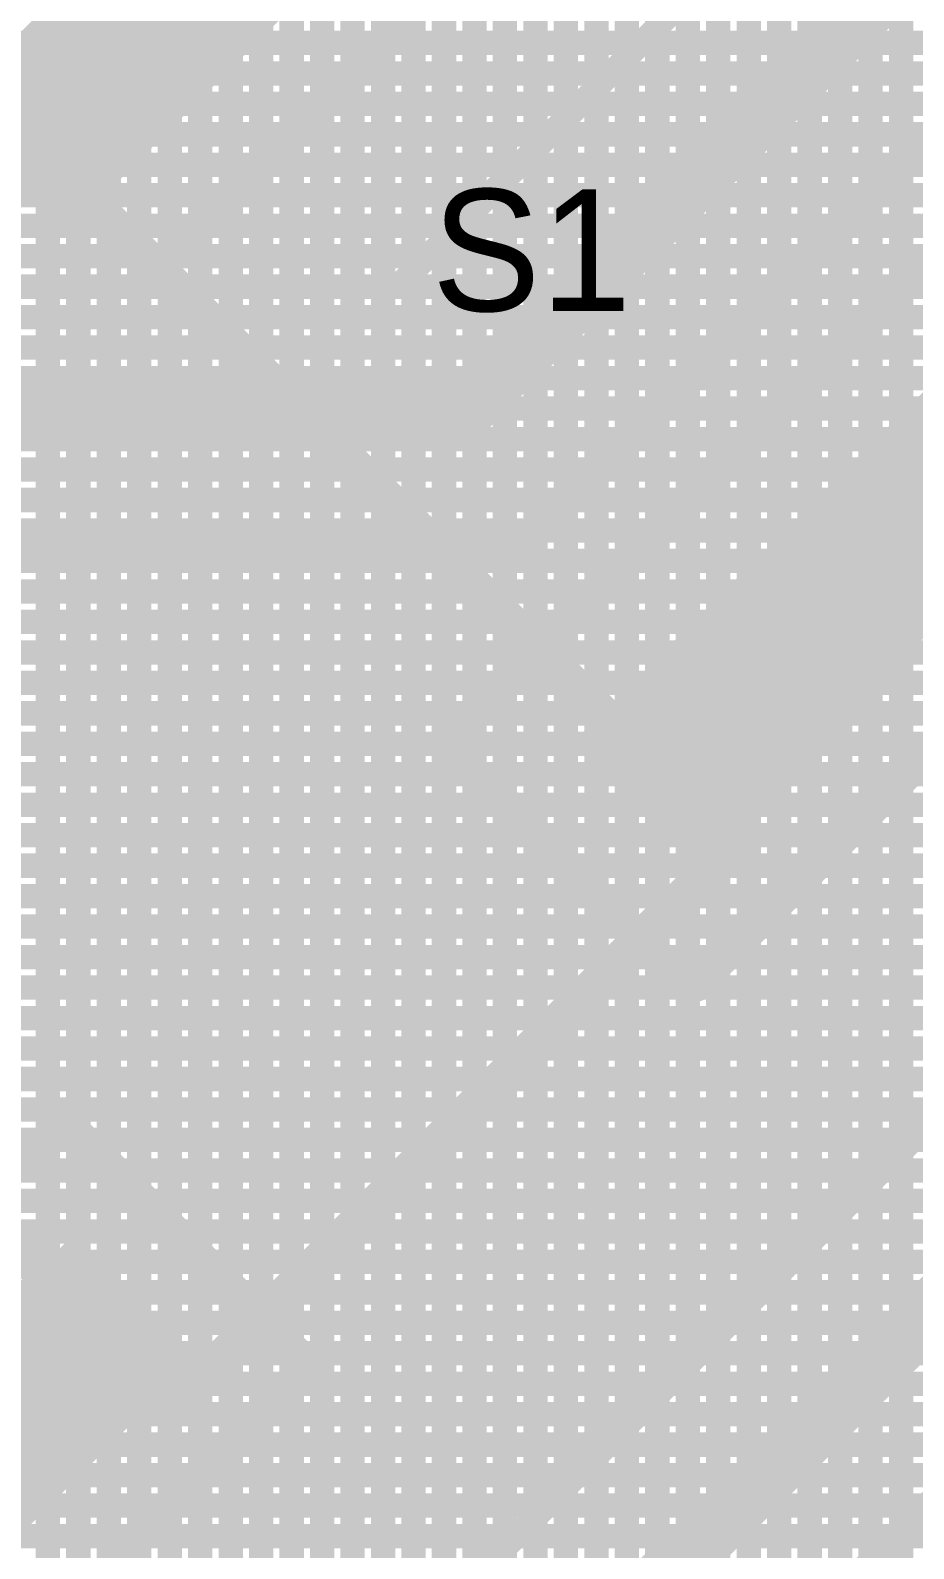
# Model space of a CAD drawing. Header units: millimetres. Extents: x 1.42 to 3.4, y 1.21 to 3.22.
# Drawn here: x 1.8071 to 1.9521, y 1.9629 to 2.2121 of the extents above; entities that cross this region are included whole.
import ezdxf

# ---------------------------------------------------------------- set-up
doc = ezdxf.new("R2010")
doc.units = ezdxf.units.MM
doc.header["$MEASUREMENT"] = 0
for name, color, linetype in [('BottomLayer', 5, 'Continuous'), ('TopLayer', 1, 'Continuous'), ('TopOverlay', 2, 'Continuous'), ('TopPaste', 8, 'Continuous'), ('TopSolder', 216, 'Continuous')]:
    doc.layers.add(name, color=color, linetype=linetype)

# ---------------------------------------------------------------- blocks, each defined once
blk = doc.blocks.new('KEY_SMT_8')
at = {"layer": 'TopLayer'}
for points in [[(0.13976, 0.06102), (0.13976, 0.08464), (0.06102, 0.06102), (0.06102, 0.08464)], [(-0.06102, -0.08464), (-0.06102, -0.06102), (-0.13976, -0.08464), (-0.13976, -0.06102)], [(0.13976, -0.08543), (0.13976, -0.06181), (0.06102, -0.08543), (0.06102, -0.06181)]]:
    blk.add_solid(points, dxfattribs=at)
at = {"layer": 'TopOverlay', "const_width": 0.006}
for points in [[(-0.065, 0.09), (-0.065, -0.09)], [(0.065, 0.09), (0.065, -0.09)], [(-0.065, -0.09), (0.065, -0.09)]]:
    blk.add_lwpolyline(points, dxfattribs=at)
at = {"layer": 'TopOverlay', "const_width": 0.003}
for points in [[(-0.0665, -0.09, 1), (-0.0635, -0.09, 1)], [(-0.0665, -0.09, 1), (-0.0635, -0.09, 1)], [(0.0635, -0.09, 1), (0.0665, -0.09, 1)], [(0.0635, -0.09, 1), (0.0665, -0.09, 1)]]:
    blk.add_lwpolyline(points, format="xyb", close=True, dxfattribs=at)
at = {"layer": 'TopPaste'}
for points in [[(0.13976, 0.06102), (0.13976, 0.08464), (0.06102, 0.06102), (0.06102, 0.08464)], [(-0.06102, -0.08464), (-0.06102, -0.06102), (-0.13976, -0.08464), (-0.13976, -0.06102)], [(0.13976, -0.08543), (0.13976, -0.06181), (0.06102, -0.08543), (0.06102, -0.06181)]]:
    blk.add_solid(points, dxfattribs=at)
at = {"layer": 'TopSolder'}
for points in [[(0.14226, 0.05852), (0.14226, 0.08715), (0.05852, 0.05852), (0.05852, 0.08715)], [(-0.05852, -0.08715), (-0.05852, -0.05852), (-0.14226, -0.08715), (-0.14226, -0.05852)], [(0.14226, -0.08793), (0.14226, -0.05931), (0.05852, -0.08793), (0.05852, -0.05931)]]:
    blk.add_solid(points, dxfattribs=at)

msp = doc.modelspace()

# ---------------------------------------------------------------- linework, layer by layer
at = {"layer": 'BottomLayer', "const_width": 0.004}
for points in [[(1.81, 1.24039), (1.81, 3.21)], [(1.815, 1.24039), (1.815, 3.21)], [(1.82, 1.24039), (1.82, 3.21)], [(1.825, 1.24039), (1.825, 3.21)], [(1.83, 1.24039), (1.83, 3.21)], [(1.835, 1.24039), (1.835, 3.21)], [(1.84, 1.24039), (1.84, 3.21)], [(1.845, 1.24039), (1.845, 3.21)], [(1.85, 1.24039), (1.85, 3.21)], [(1.855, 1.24039), (1.855, 3.21)], [(1.86, 1.24039), (1.86, 3.21)], [(1.865, 1.24039), (1.865, 3.21)], [(1.87, 1.24039), (1.87, 2.51122)], [(1.875, 1.24039), (1.875, 2.49075)], [(1.88, 1.24039), (1.88, 2.48435)], [(1.885, 1.24039), (1.885, 2.47935)], [(1.89, 1.24039), (1.89, 2.47435)], [(1.895, 1.24039), (1.895, 2.46935)], [(1.9, 1.24039), (1.9, 2.46435)], [(1.905, 1.24039), (1.905, 2.45935)], [(1.91, 1.24039), (1.91, 2.25522)], [(1.915, 1.24039), (1.915, 2.24754)], [(1.92, 1.24039), (1.92, 2.24315)], [(1.925, 1.24039), (1.925, 2.24038)], [(1.93, 1.24039), (1.93, 2.23874)], [(1.935, 1.24039), (1.935, 2.23804)], [(1.94, 1.24039), (1.94, 2.23753)], [(1.945, 1.24039), (1.945, 2.23253)], [(1.95, 1.24039), (1.95, 2.22753)], [(1.42, 2.21), (1.96753, 2.21)], [(1.42, 2.205), (1.97253, 2.205)], [(1.42, 2.2), (1.97753, 2.2)], [(1.42, 2.195), (1.98253, 2.195)], [(1.42, 2.19), (1.98753, 2.19)], [(1.42, 2.185), (1.99253, 2.185)], [(1.42, 2.18), (1.99753, 2.18)], [(1.42, 2.175), (2.00253, 2.175)], [(1.42, 2.17), (2.00753, 2.17)], [(1.42, 2.165), (2.01253, 2.165)], [(1.42, 2.16), (2.01753, 2.16)], [(1.42, 2.155), (2.02253, 2.155)], [(1.42, 2.15), (2.02753, 2.15)], [(1.42, 2.145), (2.03253, 2.145)], [(1.42, 2.14), (2.03753, 2.14)], [(1.42, 2.135), (2.04253, 2.135)], [(1.42, 2.13), (2.04753, 2.13)], [(1.42, 2.125), (2.05253, 2.125)], [(1.42, 2.12), (2.05753, 2.12)], [(1.42, 2.115), (2.06253, 2.115)], [(1.42, 2.11), (2.06753, 2.11)], [(1.42, 2.105), (2.07253, 2.105)], [(1.42, 2.1), (2.07753, 2.1)], [(1.42, 2.095), (2.08253, 2.095)], [(1.42, 2.09), (2.08753, 2.09)], [(1.42, 2.085), (2.09253, 2.085)], [(1.42, 2.08), (2.09753, 2.08)], [(1.42, 2.075), (2.09903, 2.075)], [(1.42, 2.07), (2.10047, 2.07)], [(1.42, 2.065), (2.10299, 2.065)], [(1.42, 2.06), (2.10699, 2.06)], [(1.42, 2.055), (2.11369, 2.055)], [(1.42, 2.05), (2.166, 2.05)], [(1.42, 2.045), (2.166, 2.045)], [(1.42, 2.04), (2.166, 2.04)], [(1.42, 2.035), (2.166, 2.035)], [(1.42, 2.03), (2.166, 2.03)], [(1.42, 2.025), (2.166, 2.025)], [(1.42, 2.02), (2.166, 2.02)], [(1.42, 2.015), (2.166, 2.015)], [(1.42, 2.01), (2.166, 2.01)], [(1.42, 2.005), (2.166, 2.005)], [(1.42, 2), (2.166, 2)], [(1.42, 1.995), (2.16605, 1.995)], [(1.42, 1.99), (2.16698, 1.99)], [(1.42, 1.985), (2.16925, 1.985)], [(1.42, 1.98), (2.17339, 1.98)], [(1.42, 1.975), (2.17839, 1.975)], [(1.42, 1.97), (2.18339, 1.97)], [(1.42, 1.965), (2.18839, 1.965)]]:
    msp.add_lwpolyline(points, dxfattribs=at)
at = {"layer": 'TopLayer'}
for points, const_width in [([(1.8765, 2.148), (2.021, 2.2925)], 0.01), ([(1.81397, 1.89208), (2.19239, 2.2705)], 0.004), ([(1.8921, 2.13248), (2.03011, 2.2705)], 0.004), ([(1.82949, 1.87649), (2.219, 2.266)], 0.01), ([(1.905, 2.20761), (1.905, 2.25989)], 0.004), ([(1.91, 2.21261), (1.91, 2.25522)], 0.004), ([(1.9, 2.20261), (1.9, 2.25489)], 0.004), ([(1.895, 2.19761), (1.895, 2.24989)], 0.004), ([(1.85149, 1.86738), (2.22811, 2.244)], 0.004), ([(1.82474, 2.17), (1.89272, 2.23798)], 0.004), ([(1.86739, 2.17), (1.93541, 2.23802)], 0.004), ([(1.89, 2.19261), (1.89, 2.23526)], 0.004), ([(1.885, 2.18761), (1.885, 2.23026)], 0.004), ([(1.88, 2.18261), (1.88, 2.22526)], 0.004), ([(1.875, 2.17761), (1.875, 2.22026)], 0.004), ([(1.87, 2.17261), (1.87, 2.21526)], 0.004), ([(1.865, 2.17), (1.865, 2.21026)], 0.004), ([(1.86474, 2.21), (1.90739, 2.21)], 0.004), ([(1.86, 2.17), (1.86, 2.20526)], 0.004), ([(1.85974, 2.205), (1.90239, 2.205)], 0.004), ([(1.855, 2.17), (1.855, 2.20026)], 0.004), ([(1.85474, 2.2), (1.89739, 2.2)], 0.004), ([(1.85, 2.17), (1.85, 2.19526)], 0.004), ([(1.84974, 2.195), (1.89239, 2.195)], 0.004), ([(1.845, 2.17), (1.845, 2.19026)], 0.004), ([(1.95, 2.16963), (1.95, 2.19039)], 0.004), ([(1.84474, 2.19), (1.88739, 2.19)], 0.004), ([(1.94961, 2.19), (1.97245, 2.19)], 0.004), ([(1.84, 2.17), (1.84, 2.18526)], 0.004), ([(1.945, 2.16463), (1.945, 2.18539)], 0.004), ([(1.83974, 2.185), (1.88239, 2.185)], 0.004), ([(1.93605, 2.11493), (1.99862, 2.1775)], 0.015), ([(1.94461, 2.185), (1.9706, 2.185)], 0.004), ([(1.835, 2.17), (1.835, 2.18026)], 0.004), ([(1.94, 2.15963), (1.94, 2.18039)], 0.004), ([(1.83474, 2.18), (1.87739, 2.18)], 0.004), ([(1.93961, 2.18), (1.96647, 2.18)], 0.004), ([(1.83, 2.17), (1.83, 2.17526)], 0.004), ([(1.935, 2.15463), (1.935, 2.17539)], 0.004), ([(1.82974, 2.175), (1.87239, 2.175)], 0.004), ([(1.87582, 2.09544), (1.95554, 2.17516)], 0.004), ([(1.93461, 2.175), (1.95537, 2.175)], 0.004), ([(1.93, 2.14963), (1.93, 2.17039)], 0.004), ([(1.82474, 2.17), (1.86739, 2.17)], 0.004), ([(1.82474, 2.17), (1.86739, 2.17)], 0.004), ([(1.92961, 2.17), (1.95037, 2.17)], 0.004), ([(1.925, 2.14463), (1.925, 2.16539)], 0.004), ([(1.92461, 2.165), (1.94537, 2.165)], 0.004), ([(1.92, 2.13963), (1.92, 2.16039)], 0.004), ([(1.91961, 2.16), (1.94037, 2.16)], 0.004), ([(1.915, 2.13463), (1.915, 2.15539)], 0.004), ([(1.91461, 2.155), (1.93537, 2.155)], 0.004), ([(1.785, 2.148), (1.8765, 2.148)], 0.01), ([(1.91, 2.12963), (1.91, 2.15039)], 0.004), ([(1.90961, 2.15), (1.93037, 2.15)], 0.004), ([(1.905, 2.12463), (1.905, 2.14539)], 0.004), ([(1.90461, 2.145), (1.92537, 2.145)], 0.004), ([(1.9, 2.11963), (1.9, 2.14039)], 0.004), ([(1.89961, 2.14), (1.92037, 2.14)], 0.004), ([(1.895, 2.11463), (1.895, 2.13539)], 0.004), ([(1.89461, 2.135), (1.91537, 2.135)], 0.004), ([(1.91656, 2.0547), (1.99628, 2.13442)], 0.004), ([(1.89, 2.10963), (1.89, 2.13063)], 0.004), ([(1.88915, 2.13), (1.91037, 2.13)], 0.004), ([(1.785, 2.126), (1.8765, 2.126)], 0.004), ([(1.81, 2.03074), (1.81, 2.126)], 0.004), ([(1.815, 2.03174), (1.815, 2.126)], 0.004), ([(1.82, 2.02674), (1.82, 2.126)], 0.004), ([(1.825, 2.02174), (1.825, 2.126)], 0.004), ([(1.83, 2.01674), (1.83, 2.126)], 0.004), ([(1.835, 2.01174), (1.835, 2.126)], 0.004), ([(1.84, 2.00674), (1.84, 2.126)], 0.004), ([(1.845, 2.00174), (1.845, 2.126)], 0.004), ([(1.85, 1.99674), (1.85, 2.126)], 0.004), ([(1.855, 1.93311), (1.855, 2.126)], 0.004), ([(1.86, 1.93811), (1.86, 2.126)], 0.004), ([(1.865, 1.94311), (1.865, 2.126)], 0.004), ([(1.87, 1.94811), (1.87, 2.126)], 0.004), ([(1.875, 1.95311), (1.875, 2.126)], 0.004), ([(1.88, 2.09963), (1.88, 2.12628)], 0.004), ([(1.885, 2.10463), (1.885, 2.12771)], 0.004), ([(1.72174, 2.125), (1.90537, 2.125)], 0.004), ([(1.72674, 2.12), (1.90037, 2.12)], 0.004), ([(1.73174, 2.115), (1.89537, 2.115)], 0.004), ([(1.73674, 2.11), (1.89037, 2.11)], 0.004), ([(1.74174, 2.105), (1.88537, 2.105)], 0.004), ([(1.74674, 2.1), (1.88037, 2.1)], 0.004), ([(1.88, 2.09126), (1.88, 2.09963)], 0.004), ([(1.74974, 2.095), (1.87626, 2.095)], 0.004), ([(1.87582, 2.09544), (1.91656, 2.0547)], 0.004), ([(1.88, 1.95811), (1.88, 2.09126)], 0.004), ([(1.74474, 2.09), (1.88126, 2.09)], 0.004), ([(1.95, 2.02811), (1.95, 2.08814)], 0.004), ([(1.95186, 2.09), (2.01189, 2.09)], 0.004), ([(1.885, 1.96311), (1.885, 2.08626)], 0.004), ([(1.73974, 2.085), (1.88626, 2.085)], 0.004), ([(1.945, 2.02311), (1.945, 2.08314)], 0.004), ([(1.94686, 2.085), (2.00689, 2.085)], 0.004), ([(1.89, 1.96811), (1.89, 2.08126)], 0.004), ([(1.73474, 2.08), (1.89126, 2.08)], 0.004), ([(1.94, 2.01811), (1.94, 2.07814)], 0.004), ([(1.94186, 2.08), (2.00189, 2.08)], 0.004), ([(1.895, 1.97311), (1.895, 2.07626)], 0.004), ([(1.72974, 2.075), (1.89626, 2.075)], 0.004), ([(1.935, 2.01311), (1.935, 2.07314)], 0.004), ([(1.93686, 2.075), (1.99689, 2.075)], 0.004), ([(1.9, 1.97811), (1.9, 2.07126)], 0.004), ([(1.72474, 2.07), (1.90126, 2.07)], 0.004), ([(1.93, 2.00811), (1.93, 2.06814)], 0.004), ([(1.93186, 2.07), (1.99189, 2.07)], 0.004), ([(1.905, 1.98311), (1.905, 2.06626)], 0.004), ([(1.71974, 2.065), (1.90626, 2.065)], 0.004), ([(1.92686, 2.065), (1.98689, 2.065)], 0.004), ([(1.91, 1.98811), (1.91, 2.06126)], 0.004), ([(1.925, 2.00311), (1.925, 2.06314)], 0.004), ([(1.71474, 2.06), (1.91126, 2.06)], 0.004), ([(1.91126, 2.06), (1.92186, 2.06)], 0.004), ([(1.92186, 2.06), (1.98189, 2.06)], 0.004), ([(1.915, 1.99311), (1.915, 2.05626)], 0.004), ([(1.92, 1.99811), (1.92, 2.05814)], 0.004), ([(1.70974, 2.055), (1.91626, 2.055)], 0.004), ([(1.91686, 2.055), (1.97689, 2.055)], 0.004), ([(1.70474, 2.05), (1.97189, 2.05)], 0.004), ([(1.69974, 2.045), (1.96689, 2.045)], 0.004), ([(1.69474, 2.04), (1.96189, 2.04)], 0.004), ([(1.68974, 2.035), (1.95689, 2.035)], 0.004), ([(1.73328, 1.95402), (1.813, 2.03374)], 0.004), ([(1.813, 2.03374), (1.85374, 1.993)], 0.004), ([(1.68474, 2.03), (1.80926, 2.03)], 0.004), ([(1.80926, 2.03), (1.81674, 2.03)], 0.004), ([(1.81674, 2.03), (1.95189, 2.03)], 0.004), ([(1.82174, 2.025), (1.94689, 2.025)], 0.004), ([(1.82674, 2.02), (1.94189, 2.02)], 0.004), ([(1.83174, 2.015), (1.93689, 2.015)], 0.004), ([(1.83674, 2.01), (1.93189, 2.01)], 0.004), ([(1.84174, 2.005), (1.92689, 2.005)], 0.004), ([(1.84674, 2), (1.92189, 2)], 0.004), ([(1.85, 1.98925), (1.85, 1.99674)], 0.004), ([(1.85174, 1.995), (1.91689, 1.995)], 0.004), ([(1.78122, 1.92048), (1.85374, 1.993)], 0.004), ([(1.85, 1.92811), (1.85, 1.98925)], 0.004), ([(1.85075, 1.99), (1.91189, 1.99)], 0.004), ([(1.845, 1.92311), (1.845, 1.98425)], 0.004), ([(1.84575, 1.985), (1.90689, 1.985)], 0.004), ([(1.84, 1.91811), (1.84, 1.97925)], 0.004), ([(1.84075, 1.98), (1.90189, 1.98)], 0.004), ([(1.835, 1.91311), (1.835, 1.97425)], 0.004), ([(1.83575, 1.975), (1.89689, 1.975)], 0.004), ([(1.83, 1.90811), (1.83, 1.96925)], 0.004), ([(1.83075, 1.97), (1.89189, 1.97)], 0.004), ([(1.825, 1.90311), (1.825, 1.96425)], 0.004), ([(1.82575, 1.965), (1.88689, 1.965)], 0.004), ([(1.94911, 1.965), (1.98726, 1.965)], 0.004), ([(1.95, 1.87774), (1.95, 1.96589)], 0.004)]:
    msp.add_lwpolyline(points, dxfattribs=dict(at, const_width=const_width))
for points, const_width in [([(1.909, 2.21261, 1), (1.911, 2.21261, 1)], 0.002), ([(1.864, 2.21026, 1), (1.866, 2.21026, 1)], 0.002), ([(1.86374, 2.21, 1), (1.86574, 2.21, 1)], 0.002), ([(1.90639, 2.21, 1), (1.90839, 2.21, 1)], 0.002), ([(1.859, 2.20526, 1), (1.861, 2.20526, 1)], 0.002), ([(1.904, 2.20761, 1), (1.906, 2.20761, 1)], 0.002), ([(1.85874, 2.205, 1), (1.86074, 2.205, 1)], 0.002), ([(1.90139, 2.205, 1), (1.90339, 2.205, 1)], 0.002), ([(1.854, 2.20026, 1), (1.856, 2.20026, 1)], 0.002), ([(1.899, 2.20261, 1), (1.901, 2.20261, 1)], 0.002), ([(1.85374, 2.2, 1), (1.85574, 2.2, 1)], 0.002), ([(1.89639, 2.2, 1), (1.89839, 2.2, 1)], 0.002), ([(1.849, 2.19526, 1), (1.851, 2.19526, 1)], 0.002), ([(1.894, 2.19761, 1), (1.896, 2.19761, 1)], 0.002), ([(1.84874, 2.195, 1), (1.85074, 2.195, 1)], 0.002), ([(1.89139, 2.195, 1), (1.89339, 2.195, 1)], 0.002), ([(1.844, 2.19026, 1), (1.846, 2.19026, 1)], 0.002), ([(1.889, 2.19261, 1), (1.891, 2.19261, 1)], 0.002), ([(1.949, 2.19039, 1), (1.951, 2.19039, 1)], 0.002), ([(1.84374, 2.19, 1), (1.84574, 2.19, 1)], 0.002), ([(1.88639, 2.19, 1), (1.88839, 2.19, 1)], 0.002), ([(1.94861, 2.19, 1), (1.95061, 2.19, 1)], 0.002), ([(1.839, 2.18526, 1), (1.841, 2.18526, 1)], 0.002), ([(1.884, 2.18761, 1), (1.886, 2.18761, 1)], 0.002), ([(1.944, 2.18539, 1), (1.946, 2.18539, 1)], 0.002), ([(1.83874, 2.185, 1), (1.84074, 2.185, 1)], 0.002), ([(1.88139, 2.185, 1), (1.88339, 2.185, 1)], 0.002), ([(1.94361, 2.185, 1), (1.94561, 2.185, 1)], 0.002), ([(1.834, 2.18026, 1), (1.836, 2.18026, 1)], 0.002), ([(1.879, 2.18261, 1), (1.881, 2.18261, 1)], 0.002), ([(1.939, 2.18039, 1), (1.941, 2.18039, 1)], 0.002), ([(1.83374, 2.18, 1), (1.83574, 2.18, 1)], 0.002), ([(1.87639, 2.18, 1), (1.87839, 2.18, 1)], 0.002), ([(1.93861, 2.18, 1), (1.94061, 2.18, 1)], 0.002), ([(1.829, 2.17526, 1), (1.831, 2.17526, 1)], 0.002), ([(1.874, 2.17761, 1), (1.876, 2.17761, 1)], 0.002), ([(1.934, 2.17539, 1), (1.936, 2.17539, 1)], 0.002), ([(1.82874, 2.175, 1), (1.83074, 2.175, 1)], 0.002), ([(1.87139, 2.175, 1), (1.87339, 2.175, 1)], 0.002), ([(1.93361, 2.175, 1), (1.93561, 2.175, 1)], 0.002), ([(1.869, 2.17261, 1), (1.871, 2.17261, 1)], 0.002), ([(1.929, 2.17039, 1), (1.931, 2.17039, 1)], 0.002), ([(1.82374, 2.17, 1), (1.82574, 2.17, 1)], 0.002), ([(1.82374, 2.17, 1), (1.82574, 2.17, 1)], 0.002), ([(1.82374, 2.17, 1), (1.82574, 2.17, 1)], 0.002), ([(1.829, 2.17, 1), (1.831, 2.17, 1)], 0.002), ([(1.834, 2.17, 1), (1.836, 2.17, 1)], 0.002), ([(1.839, 2.17, 1), (1.841, 2.17, 1)], 0.002), ([(1.844, 2.17, 1), (1.846, 2.17, 1)], 0.002), ([(1.849, 2.17, 1), (1.851, 2.17, 1)], 0.002), ([(1.854, 2.17, 1), (1.856, 2.17, 1)], 0.002), ([(1.859, 2.17, 1), (1.861, 2.17, 1)], 0.002), ([(1.864, 2.17, 1), (1.866, 2.17, 1)], 0.002), ([(1.86639, 2.17, 1), (1.86839, 2.17, 1)], 0.002), ([(1.86639, 2.17, 1), (1.86839, 2.17, 1)], 0.002), ([(1.86639, 2.17, 1), (1.86839, 2.17, 1)], 0.002), ([(1.92861, 2.17, 1), (1.93061, 2.17, 1)], 0.002), ([(1.949, 2.16963, 1), (1.951, 2.16963, 1)], 0.002), ([(1.94937, 2.17, 1), (1.95137, 2.17, 1)], 0.002), ([(1.924, 2.16539, 1), (1.926, 2.16539, 1)], 0.002), ([(1.92361, 2.165, 1), (1.92561, 2.165, 1)], 0.002), ([(1.944, 2.16463, 1), (1.946, 2.16463, 1)], 0.002), ([(1.94437, 2.165, 1), (1.94637, 2.165, 1)], 0.002), ([(1.919, 2.16039, 1), (1.921, 2.16039, 1)], 0.002), ([(1.91861, 2.16, 1), (1.92061, 2.16, 1)], 0.002), ([(1.939, 2.15963, 1), (1.941, 2.15963, 1)], 0.002), ([(1.93937, 2.16, 1), (1.94137, 2.16, 1)], 0.002), ([(1.914, 2.15539, 1), (1.916, 2.15539, 1)], 0.002), ([(1.91361, 2.155, 1), (1.91561, 2.155, 1)], 0.002), ([(1.934, 2.15463, 1), (1.936, 2.15463, 1)], 0.002), ([(1.93437, 2.155, 1), (1.93637, 2.155, 1)], 0.002), ([(1.874, 2.148, 1), (1.879, 2.148, 1)], 0.005), ([(1.874, 2.148, 1), (1.879, 2.148, 1)], 0.005), ([(1.909, 2.15039, 1), (1.911, 2.15039, 1)], 0.002), ([(1.90861, 2.15, 1), (1.91061, 2.15, 1)], 0.002), ([(1.929, 2.14963, 1), (1.931, 2.14963, 1)], 0.002), ([(1.92937, 2.15, 1), (1.93137, 2.15, 1)], 0.002), ([(1.904, 2.14539, 1), (1.906, 2.14539, 1)], 0.002), ([(1.90361, 2.145, 1), (1.90561, 2.145, 1)], 0.002), ([(1.924, 2.14463, 1), (1.926, 2.14463, 1)], 0.002), ([(1.92437, 2.145, 1), (1.92637, 2.145, 1)], 0.002), ([(1.899, 2.14039, 1), (1.901, 2.14039, 1)], 0.002), ([(1.89861, 2.14, 1), (1.90061, 2.14, 1)], 0.002), ([(1.919, 2.13963, 1), (1.921, 2.13963, 1)], 0.002), ([(1.91937, 2.14, 1), (1.92137, 2.14, 1)], 0.002), ([(1.894, 2.13539, 1), (1.896, 2.13539, 1)], 0.002), ([(1.89361, 2.135, 1), (1.89561, 2.135, 1)], 0.002), ([(1.914, 2.13463, 1), (1.916, 2.13463, 1)], 0.002), ([(1.91437, 2.135, 1), (1.91637, 2.135, 1)], 0.002), ([(1.889, 2.13063, 1), (1.891, 2.13063, 1)], 0.002), ([(1.89106, 2.13244, 1), (1.89306, 2.13244, 1)], 0.002), ([(1.8911, 2.13248, 1), (1.8931, 2.13248, 1)], 0.002), ([(1.8911, 2.13248, 1), (1.8931, 2.13248, 1)], 0.002), ([(1.88815, 2.13, 1), (1.89015, 2.13, 1)], 0.002), ([(1.909, 2.12963, 1), (1.911, 2.12963, 1)], 0.002), ([(1.90937, 2.13, 1), (1.91137, 2.13, 1)], 0.002), ([(1.809, 2.126, 1), (1.811, 2.126, 1)], 0.002), ([(1.814, 2.126, 1), (1.816, 2.126, 1)], 0.002), ([(1.819, 2.126, 1), (1.821, 2.126, 1)], 0.002), ([(1.824, 2.126, 1), (1.826, 2.126, 1)], 0.002), ([(1.829, 2.126, 1), (1.831, 2.126, 1)], 0.002), ([(1.834, 2.126, 1), (1.836, 2.126, 1)], 0.002), ([(1.839, 2.126, 1), (1.841, 2.126, 1)], 0.002), ([(1.844, 2.126, 1), (1.846, 2.126, 1)], 0.002), ([(1.849, 2.126, 1), (1.851, 2.126, 1)], 0.002), ([(1.854, 2.126, 1), (1.856, 2.126, 1)], 0.002), ([(1.859, 2.126, 1), (1.861, 2.126, 1)], 0.002), ([(1.864, 2.126, 1), (1.866, 2.126, 1)], 0.002), ([(1.869, 2.126, 1), (1.871, 2.126, 1)], 0.002), ([(1.874, 2.126, 1), (1.876, 2.126, 1)], 0.002), ([(1.8755, 2.126, 1), (1.8775, 2.126, 1)], 0.002), ([(1.8755, 2.126, 1), (1.8775, 2.126, 1)], 0.002), ([(1.8755, 2.126, 1), (1.8775, 2.126, 1)], 0.002), ([(1.879, 2.12628, 1), (1.881, 2.12628, 1)], 0.002), ([(1.884, 2.12771, 1), (1.886, 2.12771, 1)], 0.002), ([(1.904, 2.12463, 1), (1.906, 2.12463, 1)], 0.002), ([(1.90437, 2.125, 1), (1.90637, 2.125, 1)], 0.002), ([(1.899, 2.11963, 1), (1.901, 2.11963, 1)], 0.002), ([(1.89937, 2.12, 1), (1.90137, 2.12, 1)], 0.002), ([(1.9323, 2.11493, 1), (1.9398, 2.11493, 1)], 0.0075), ([(1.894, 2.11463, 1), (1.896, 2.11463, 1)], 0.002), ([(1.89437, 2.115, 1), (1.89637, 2.115, 1)], 0.002), ([(1.889, 2.10963, 1), (1.891, 2.10963, 1)], 0.002), ([(1.88937, 2.11, 1), (1.89137, 2.11, 1)], 0.002), ([(1.884, 2.10463, 1), (1.886, 2.10463, 1)], 0.002), ([(1.88437, 2.105, 1), (1.88637, 2.105, 1)], 0.002), ([(1.879, 2.09963, 1), (1.881, 2.09963, 1)], 0.002), ([(1.879, 2.09963, 1), (1.881, 2.09963, 1)], 0.002), ([(1.87937, 2.1, 1), (1.88137, 2.1, 1)], 0.002), ([(1.87482, 2.09544, 1), (1.87682, 2.09544, 1)], 0.002), ([(1.87482, 2.09544, 1), (1.87682, 2.09544, 1)], 0.002), ([(1.87526, 2.095, 1), (1.87726, 2.095, 1)], 0.002), ([(1.879, 2.09126, 1), (1.881, 2.09126, 1)], 0.002), ([(1.879, 2.09126, 1), (1.881, 2.09126, 1)], 0.002), ([(1.88026, 2.09, 1), (1.88226, 2.09, 1)], 0.002), ([(1.949, 2.08814, 1), (1.951, 2.08814, 1)], 0.002), ([(1.95086, 2.09, 1), (1.95286, 2.09, 1)], 0.002), ([(1.884, 2.08626, 1), (1.886, 2.08626, 1)], 0.002), ([(1.88526, 2.085, 1), (1.88726, 2.085, 1)], 0.002), ([(1.944, 2.08314, 1), (1.946, 2.08314, 1)], 0.002), ([(1.94586, 2.085, 1), (1.94786, 2.085, 1)], 0.002), ([(1.889, 2.08126, 1), (1.891, 2.08126, 1)], 0.002), ([(1.89026, 2.08, 1), (1.89226, 2.08, 1)], 0.002), ([(1.939, 2.07814, 1), (1.941, 2.07814, 1)], 0.002), ([(1.94086, 2.08, 1), (1.94286, 2.08, 1)], 0.002), ([(1.894, 2.07626, 1), (1.896, 2.07626, 1)], 0.002), ([(1.89526, 2.075, 1), (1.89726, 2.075, 1)], 0.002), ([(1.934, 2.07314, 1), (1.936, 2.07314, 1)], 0.002), ([(1.93586, 2.075, 1), (1.93786, 2.075, 1)], 0.002), ([(1.899, 2.07126, 1), (1.901, 2.07126, 1)], 0.002), ([(1.90026, 2.07, 1), (1.90226, 2.07, 1)], 0.002), ([(1.929, 2.06814, 1), (1.931, 2.06814, 1)], 0.002), ([(1.93086, 2.07, 1), (1.93286, 2.07, 1)], 0.002), ([(1.904, 2.06626, 1), (1.906, 2.06626, 1)], 0.002), ([(1.90526, 2.065, 1), (1.90726, 2.065, 1)], 0.002), ([(1.92586, 2.065, 1), (1.92786, 2.065, 1)], 0.002), ([(1.909, 2.06126, 1), (1.911, 2.06126, 1)], 0.002), ([(1.924, 2.06314, 1), (1.926, 2.06314, 1)], 0.002), ([(1.91026, 2.06, 1), (1.91226, 2.06, 1)], 0.002), ([(1.91026, 2.06, 1), (1.91226, 2.06, 1)], 0.002), ([(1.92086, 2.06, 1), (1.92286, 2.06, 1)], 0.002), ([(1.92086, 2.06, 1), (1.92286, 2.06, 1)], 0.002), ([(1.914, 2.05626, 1), (1.916, 2.05626, 1)], 0.002), ([(1.919, 2.05814, 1), (1.921, 2.05814, 1)], 0.002), ([(1.91526, 2.055, 1), (1.91726, 2.055, 1)], 0.002), ([(1.91556, 2.0547, 1), (1.91756, 2.0547, 1)], 0.002), ([(1.91556, 2.0547, 1), (1.91756, 2.0547, 1)], 0.002), ([(1.91586, 2.055, 1), (1.91786, 2.055, 1)], 0.002), ([(1.812, 2.03374, 1), (1.814, 2.03374, 1)], 0.002), ([(1.812, 2.03374, 1), (1.814, 2.03374, 1)], 0.002), ([(1.814, 2.03174, 1), (1.816, 2.03174, 1)], 0.002), ([(1.80826, 2.03, 1), (1.81026, 2.03, 1)], 0.002), ([(1.80826, 2.03, 1), (1.81026, 2.03, 1)], 0.002), ([(1.809, 2.03074, 1), (1.811, 2.03074, 1)], 0.002), ([(1.81574, 2.03, 1), (1.81774, 2.03, 1)], 0.002), ([(1.81574, 2.03, 1), (1.81774, 2.03, 1)], 0.002), ([(1.95089, 2.03, 1), (1.95289, 2.03, 1)], 0.002), ([(1.819, 2.02674, 1), (1.821, 2.02674, 1)], 0.002), ([(1.949, 2.02811, 1), (1.951, 2.02811, 1)], 0.002), ([(1.82074, 2.025, 1), (1.82274, 2.025, 1)], 0.002), ([(1.94589, 2.025, 1), (1.94789, 2.025, 1)], 0.002), ([(1.824, 2.02174, 1), (1.826, 2.02174, 1)], 0.002), ([(1.944, 2.02311, 1), (1.946, 2.02311, 1)], 0.002), ([(1.82574, 2.02, 1), (1.82774, 2.02, 1)], 0.002), ([(1.94089, 2.02, 1), (1.94289, 2.02, 1)], 0.002), ([(1.829, 2.01674, 1), (1.831, 2.01674, 1)], 0.002), ([(1.939, 2.01811, 1), (1.941, 2.01811, 1)], 0.002), ([(1.83074, 2.015, 1), (1.83274, 2.015, 1)], 0.002), ([(1.93589, 2.015, 1), (1.93789, 2.015, 1)], 0.002), ([(1.834, 2.01174, 1), (1.836, 2.01174, 1)], 0.002), ([(1.934, 2.01311, 1), (1.936, 2.01311, 1)], 0.002), ([(1.83574, 2.01, 1), (1.83774, 2.01, 1)], 0.002), ([(1.93089, 2.01, 1), (1.93289, 2.01, 1)], 0.002), ([(1.839, 2.00674, 1), (1.841, 2.00674, 1)], 0.002), ([(1.929, 2.00811, 1), (1.931, 2.00811, 1)], 0.002), ([(1.84074, 2.005, 1), (1.84274, 2.005, 1)], 0.002), ([(1.92589, 2.005, 1), (1.92789, 2.005, 1)], 0.002), ([(1.844, 2.00174, 1), (1.846, 2.00174, 1)], 0.002), ([(1.924, 2.00311, 1), (1.926, 2.00311, 1)], 0.002), ([(1.84574, 2, 1), (1.84774, 2, 1)], 0.002), ([(1.92089, 2, 1), (1.92289, 2, 1)], 0.002), ([(1.849, 1.99674, 1), (1.851, 1.99674, 1)], 0.002), ([(1.849, 1.99674, 1), (1.851, 1.99674, 1)], 0.002), ([(1.919, 1.99811, 1), (1.921, 1.99811, 1)], 0.002), ([(1.85074, 1.995, 1), (1.85274, 1.995, 1)], 0.002), ([(1.91589, 1.995, 1), (1.91789, 1.995, 1)], 0.002), ([(1.85274, 1.993, 1), (1.85474, 1.993, 1)], 0.002), ([(1.85274, 1.993, 1), (1.85474, 1.993, 1)], 0.002), ([(1.914, 1.99311, 1), (1.916, 1.99311, 1)], 0.002), ([(1.849, 1.98925, 1), (1.851, 1.98925, 1)], 0.002), ([(1.849, 1.98925, 1), (1.851, 1.98925, 1)], 0.002), ([(1.84975, 1.99, 1), (1.85175, 1.99, 1)], 0.002), ([(1.91089, 1.99, 1), (1.91289, 1.99, 1)], 0.002), ([(1.909, 1.98811, 1), (1.911, 1.98811, 1)], 0.002), ([(1.844, 1.98425, 1), (1.846, 1.98425, 1)], 0.002), ([(1.84475, 1.985, 1), (1.84675, 1.985, 1)], 0.002), ([(1.90589, 1.985, 1), (1.90789, 1.985, 1)], 0.002), ([(1.904, 1.98311, 1), (1.906, 1.98311, 1)], 0.002), ([(1.839, 1.97925, 1), (1.841, 1.97925, 1)], 0.002), ([(1.83975, 1.98, 1), (1.84175, 1.98, 1)], 0.002), ([(1.90089, 1.98, 1), (1.90289, 1.98, 1)], 0.002), ([(1.899, 1.97811, 1), (1.901, 1.97811, 1)], 0.002), ([(1.834, 1.97425, 1), (1.836, 1.97425, 1)], 0.002), ([(1.83475, 1.975, 1), (1.83675, 1.975, 1)], 0.002), ([(1.89589, 1.975, 1), (1.89789, 1.975, 1)], 0.002), ([(1.894, 1.97311, 1), (1.896, 1.97311, 1)], 0.002), ([(1.829, 1.96925, 1), (1.831, 1.96925, 1)], 0.002), ([(1.82975, 1.97, 1), (1.83175, 1.97, 1)], 0.002), ([(1.89089, 1.97, 1), (1.89289, 1.97, 1)], 0.002), ([(1.889, 1.96811, 1), (1.891, 1.96811, 1)], 0.002), ([(1.824, 1.96425, 1), (1.826, 1.96425, 1)], 0.002), ([(1.82475, 1.965, 1), (1.82675, 1.965, 1)], 0.002), ([(1.88589, 1.965, 1), (1.88789, 1.965, 1)], 0.002), ([(1.94811, 1.965, 1), (1.95011, 1.965, 1)], 0.002), ([(1.949, 1.96589, 1), (1.951, 1.96589, 1)], 0.002), ([(1.884, 1.96311, 1), (1.886, 1.96311, 1)], 0.002)]:
    msp.add_lwpolyline(points, format="xyb", close=True, dxfattribs=dict(at, const_width=const_width))
at = {"layer": 'TopLayer', "const_width": 0.004}
for points in [[(1.8921, 2.13248, -0.199566), (1.8765, 2.126)], [(1.89206, 2.13244, -0.198912), (1.8765, 2.126)]]:
    msp.add_lwpolyline(points, format="xyb", dxfattribs=at)

# ---------------------------------------------------------------- block references
at = {"rotation": 45}
msp.add_blockref('KEY_SMT_8', (1.813, 2.096), dxfattribs=at)

# ---------------------------------------------------------------- texts
at = {"layer": 'TopOverlay'}
msp.add_text('S1', height=0.02, dxfattribs=at).set_placement((1.873, 2.166))

doc.saveas('drawing.dxf')
